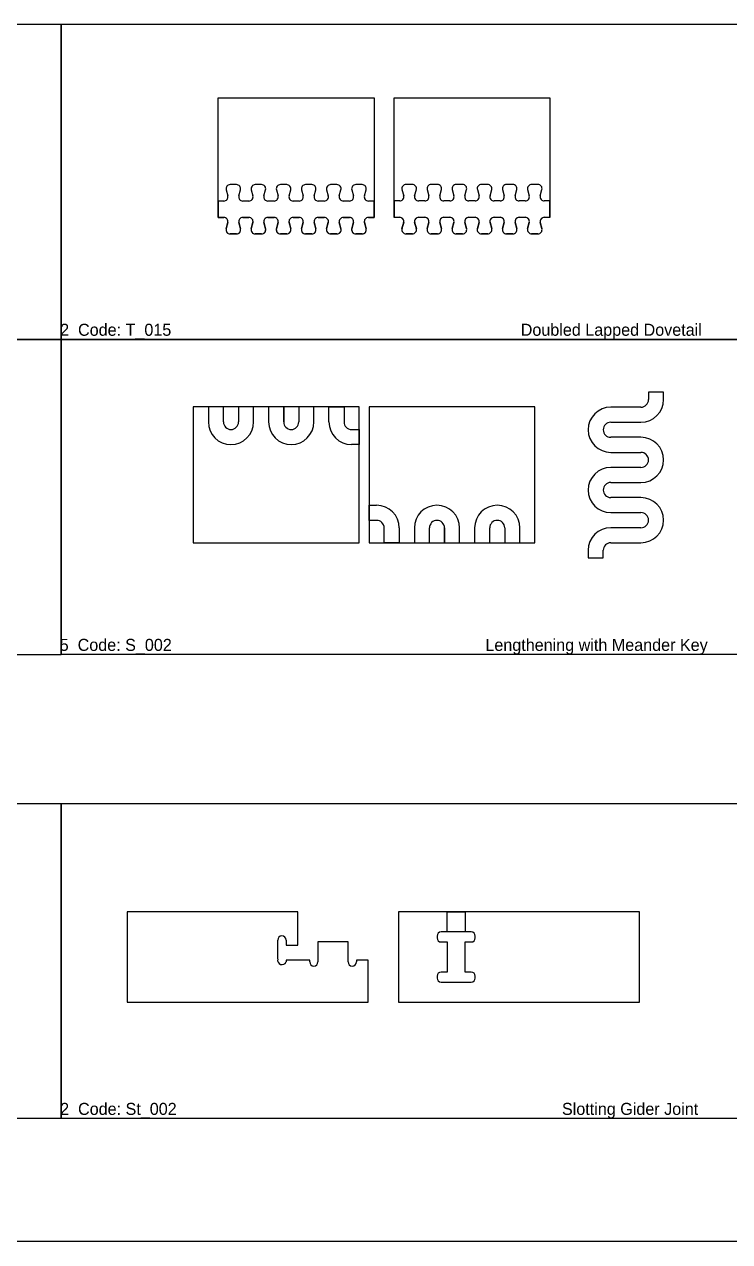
# Model space of a CAD drawing. Extents: x -5 to 6482, y 2 to 3133.
# Drawn here: x 2687 to 3389, y 2 to 1214 of the extents above; entities that cross this region are included whole.
import ezdxf

# ---------------------------------------------------------------- set-up
doc = ezdxf.new("R2010")
doc.units = 0
doc.layers.get('0').update_dxf_attribs({"linetype": 'CONTINUOUS'})
for name, color, linetype in [('3MM_ENGRAVE', 5, 'CONTINUOUS'), ('CUT_18_MM', 7, 'CONTINUOUS'), ('ENGRAVE_9MM', 3, 'CONTINUOUS'), ('JOINT_9_MM', 4, 'CONTINUOUS'), ('MODIFED_MODELS', 1, 'CONTINUOUS'), ('TEXT', 9, 'CONTINUOUS')]:
    doc.layers.add(name, color=color, linetype=linetype)

# ---------------------------------------------------------------- blocks, each defined once
blk = doc.blocks.new('_U54')
at = {"layer": 'TEXT', "linetype": 'CONTINUOUS'}
blk.add_text('2  Code: St_002                                                                                      Slotting Gider Joint', height=12, dxfattribs=at).set_placement((9317.3, 752.8))
blk = doc.blocks.new('_U50')
at = {"layer": 'TEXT', "linetype": 'CONTINUOUS'}
blk.add_text('5  Code: S_002                                                                      Lengthening with Meander Key', height=12, dxfattribs=at).set_placement((9316.9, 1214.9))
blk = doc.blocks.new('_U47')
at = {"layer": 'TEXT', "linetype": 'CONTINUOUS'}
blk.add_text('2  Code: T_015                                                                              Doubled Lapped Dovetail', height=12, dxfattribs=at).set_placement((9317.3, 1528.7))

msp = doc.modelspace()

# ---------------------------------------------------------------- linework, layer by layer
for p, q in [((2030.6, 1214.4), (2723.8, 1214.4)), ((2723.8, 1214.4), (3417, 1214.4)), ((2723.8, 900.4), (2723.8, 1214.4)), ((2723.8, 1214.4), (2723.8, 900.4)), ((2030.6, 900.4), (2723.8, 900.4)), ((2723.8, 900.4), (2030.6, 900.4)), ((2723.8, 900.6), (3417, 900.6)), ((2723.8, 586.7), (2723.8, 900.6)), ((2723.8, 900.4), (2723.8, 586.5)), ((3417, 900.4), (2723.8, 900.4)), ((2723.8, 586.5), (2030.6, 586.5)), ((3417, 586.7), (2723.8, 586.7)), ((2723.8, 438.5), (3417, 438.5)), ((2723.8, 124.6), (2723.8, 438.5)), ((3417, 124.6), (2723.8, 124.6)), ((6482.4, 2.1), (11.4, 2.1))]:
    msp.add_line(p, q)
at = {"layer": '3MM_ENGRAVE'}
for p, q in [((3107.8, 330.5), (3125.8, 330.5)), ((3107.8, 310.5), (3107.8, 330.5)), ((3125.8, 330.5), (3125.8, 310.5)), ((3125.8, 310.5), (3107.8, 310.5))]:
    msp.add_line(p, q, dxfattribs=at)
at = {"layer": 'CUT_18_MM', "color": 7, "linetype": 'CONTINUOUS'}
for p, q in [((2880.1, 1141.2), (3035.1, 1141.2)), ((2880.1, 1038.3), (2880.1, 1141.2)), ((3035.1, 1141.2), (3035.1, 1038.3)), ((3055.1, 1141.2), (3210.1, 1141.2)), ((3055.1, 1038.4), (3055.1, 1141.2)), ((3210.1, 1141.2), (3210.1, 1038.4)), ((2880.1, 1022), (2880.1, 1038.3)), ((3035.1, 1038.3), (3035.1, 1022)), ((3055.1, 1022.1), (3055.1, 1038.4)), ((3210.1, 1038.4), (3210.1, 1022.1)), ((2885.6, 1022), (2880.1, 1022)), ((2885.6, 1022), (2885.6, 1022)), ((2910.6, 1022), (2904.5, 1022)), ((2910.6, 1022), (2910.6, 1022)), ((2935.6, 1022), (2929.5, 1022)), ((2935.6, 1022), (2935.6, 1022)), ((2960.6, 1022), (2954.5, 1022)), ((2960.6, 1022), (2960.6, 1022)), ((2985.6, 1022), (2979.5, 1022)), ((2985.6, 1022), (2985.6, 1022)), ((3010.6, 1022), (3004.5, 1022)), ((3035.1, 1022), (3029.5, 1022)), ((3060.6, 1022.1), (3055.1, 1022.1)), ((3060.6, 1022.1), (3060.6, 1022.1)), ((3085.6, 1022.1), (3079.5, 1022.1)), ((3085.6, 1022.1), (3085.6, 1022.1)), ((3110.6, 1022.1), (3104.5, 1022.1)), ((3110.6, 1022.1), (3110.6, 1022.1)), ((3135.6, 1022.1), (3129.5, 1022.1)), ((3135.6, 1022.1), (3135.6, 1022.1)), ((3160.6, 1022.1), (3154.5, 1022.1)), ((3160.6, 1022.1), (3160.6, 1022.1)), ((3185.6, 1022.1), (3179.5, 1022.1)), ((3210.1, 1022.1), (3204.5, 1022.1)), ((2887.9, 1010.8), (2889.6, 1016.9)), ((2887.9, 1010.8), (2887.9, 1010.8)), ((2889.6, 1016.9), (2889.6, 1016.9)), ((2900.5, 1016.9), (2900.5, 1016.9)), ((2900.5, 1016.9), (2902.2, 1010.8)), ((2902.2, 1010.8), (2902.2, 1010.8)), ((2912.9, 1010.8), (2914.6, 1016.9)), ((2912.9, 1010.8), (2912.9, 1010.8)), ((2914.6, 1016.9), (2914.6, 1016.9)), ((2925.5, 1016.9), (2925.5, 1016.9)), ((2925.5, 1016.9), (2927.2, 1010.8)), ((2927.2, 1010.8), (2927.2, 1010.8)), ((2937.9, 1010.8), (2939.6, 1016.9)), ((2950.5, 1016.9), (2950.5, 1016.9)), ((2950.5, 1016.9), (2952.2, 1010.8)), ((2952.2, 1010.8), (2952.2, 1010.8)), ((2962.9, 1010.8), (2964.6, 1016.9)), ((2962.9, 1010.8), (2962.9, 1010.8)), ((2964.6, 1016.9), (2964.6, 1016.9)), ((2975.5, 1016.9), (2975.5, 1016.9)), ((2975.5, 1016.9), (2977.2, 1010.8)), ((2977.2, 1010.8), (2977.2, 1010.8)), ((2987.9, 1010.8), (2989.6, 1016.9)), ((2987.9, 1010.8), (2987.9, 1010.8)), ((2989.6, 1016.9), (2989.6, 1016.9)), ((3000.5, 1016.9), (3000.5, 1016.9)), ((3000.5, 1016.9), (3002.2, 1010.8)), ((3002.2, 1010.8), (3002.2, 1010.8)), ((3012.9, 1010.8), (3014.6, 1016.9)), ((3025.5, 1016.9), (3025.5, 1016.9)), ((3025.5, 1016.9), (3027.2, 1010.8)), ((3027.2, 1010.8), (3027.2, 1010.8)), ((3062.9, 1010.9), (3064.6, 1017)), ((3062.9, 1010.9), (3062.9, 1010.9)), ((3064.6, 1017), (3064.6, 1017)), ((3075.5, 1017), (3075.5, 1017)), ((3075.5, 1017), (3077.2, 1010.9)), ((3077.2, 1010.9), (3077.2, 1010.9)), ((3087.9, 1010.9), (3089.6, 1017)), ((3087.9, 1010.9), (3087.9, 1010.9)), ((3089.6, 1017), (3089.6, 1017)), ((3100.5, 1017), (3100.5, 1017)), ((3100.5, 1017), (3102.2, 1010.9)), ((3102.2, 1010.9), (3102.2, 1010.9)), ((3112.9, 1010.9), (3114.6, 1017)), ((3125.5, 1017), (3125.5, 1017)), ((3125.5, 1017), (3127.2, 1010.9)), ((3127.2, 1010.9), (3127.2, 1010.9)), ((3137.9, 1010.9), (3139.6, 1017)), ((3137.9, 1010.9), (3137.9, 1010.9)), ((3139.6, 1017), (3139.6, 1017)), ((3150.5, 1017), (3150.5, 1017)), ((3150.5, 1017), (3152.2, 1010.9)), ((3152.2, 1010.9), (3152.2, 1010.9)), ((3162.9, 1010.9), (3164.6, 1017)), ((3162.9, 1010.9), (3162.9, 1010.9)), ((3164.6, 1017), (3164.6, 1017)), ((3175.5, 1017), (3175.5, 1017)), ((3175.5, 1017), (3177.2, 1010.9)), ((3177.2, 1010.9), (3177.2, 1010.9)), ((3187.9, 1010.9), (3189.6, 1017)), ((3200.5, 1017), (3200.5, 1017)), ((3200.5, 1017), (3202.2, 1010.9)), ((3202.2, 1010.9), (3202.2, 1010.9)), ((2898.2, 1005.6), (2891.9, 1005.6)), ((2891.9, 1005.6), (2891.9, 1005.6)), ((2898.2, 1005.6), (2898.2, 1005.6)), ((2923.2, 1005.6), (2916.9, 1005.6)), ((2916.9, 1005.6), (2916.9, 1005.6)), ((2923.2, 1005.6), (2923.2, 1005.6)), ((2948.2, 1005.6), (2941.9, 1005.6)), ((2941.9, 1005.6), (2941.9, 1005.6)), ((2973.2, 1005.6), (2966.9, 1005.6)), ((2966.9, 1005.6), (2966.9, 1005.6)), ((2973.2, 1005.6), (2973.2, 1005.6)), ((2998.2, 1005.6), (2991.9, 1005.6)), ((2991.9, 1005.6), (2991.9, 1005.6)), ((3023.2, 1005.6), (3016.9, 1005.6)), ((3016.9, 1005.6), (3016.9, 1005.6)), ((3073.2, 1005.7), (3066.9, 1005.7)), ((3066.9, 1005.7), (3066.9, 1005.7)), ((3073.2, 1005.7), (3073.2, 1005.7)), ((3098.2, 1005.7), (3091.9, 1005.7)), ((3091.9, 1005.7), (3091.9, 1005.7)), ((3098.2, 1005.7), (3098.2, 1005.7)), ((3123.2, 1005.7), (3116.9, 1005.7)), ((3116.9, 1005.7), (3116.9, 1005.7)), ((3148.2, 1005.7), (3141.9, 1005.7)), ((3141.9, 1005.7), (3141.9, 1005.7)), ((3148.2, 1005.7), (3148.2, 1005.7)), ((3173.2, 1005.7), (3166.9, 1005.7)), ((3166.9, 1005.7), (3166.9, 1005.7)), ((3198.2, 1005.7), (3191.9, 1005.7)), ((3191.9, 1005.7), (3191.9, 1005.7)), ((2855.2, 833.4), (2855.2, 697.9)), ((3020.2, 833.4), (2855.2, 833.4)), ((3020.2, 697.9), (3020.2, 833.4)), ((3195.2, 833.4), (3030.2, 833.4)), ((3030.2, 833.4), (3030.2, 697.9)), ((3195.2, 697.9), (3195.2, 833.4)), ((2855.2, 697.9), (3020.2, 697.9)), ((3030.2, 697.9), (3195.2, 697.9)), ((2959.3, 330.5), (2789.3, 330.5)), ((2789.3, 330.5), (2789.3, 240.5)), ((2959.3, 297.5), (2959.3, 330.5)), ((3107.8, 330.5), (3059.3, 330.5)), ((3059.3, 330.5), (3059.3, 240.5)), ((3299.3, 330.5), (3107.8, 330.5)), ((3299.3, 240.5), (3299.3, 330.5)), ((3097.8, 306.4), (3097.8, 304.6)), ((3107.8, 310.5), (3101.9, 310.5)), ((3124.3, 310.5), (3107.8, 310.5)), ((3131.7, 310.5), (3124.3, 310.5)), ((3135.8, 304.6), (3135.8, 306.4)), ((2939.3, 283.6), (2939.3, 302.4)), ((2947.5, 302.4), (2947.5, 297.5)), ((2947.5, 297.5), (2959.3, 297.5)), ((3009.3, 300.5), (2979.3, 300.5)), ((2979.3, 300.5), (2979.3, 280.6)), ((3009.3, 280.6), (3009.3, 300.5)), ((3101.9, 300.5), (3107.8, 300.5)), ((3107.8, 300.5), (3107.8, 270.5)), ((3125.8, 270.5), (3125.8, 300.5)), ((3125.8, 300.5), (3131.7, 300.5)), ((2971.1, 282.5), (2947.5, 282.5)), ((2947.5, 282.5), (2947.5, 280.6)), ((2971.1, 280.6), (2971.1, 282.5)), ((3017.5, 282.5), (3017.5, 280.6)), ((3029.3, 282.5), (3017.5, 282.5)), ((3029.3, 240.5), (3029.3, 282.5)), ((3107.8, 270.5), (3101.9, 270.5)), ((3131.7, 270.5), (3125.8, 270.5)), ((3097.8, 266.4), (3097.8, 264.6)), ((3101.9, 260.5), (3131.7, 260.5)), ((3135.8, 264.6), (3135.8, 266.4)), ((2789.3, 240.5), (3029.3, 240.5)), ((3059.3, 240.5), (3299.3, 240.5))]:
    msp.add_line(p, q, dxfattribs=at)
for centre, radius, start, end in [((2885.6, 1017.9), 4.1, 345, 90.0001), ((2904.5, 1017.9), 4.1, 90, 195), ((2910.6, 1017.9), 4.1, 345, 90.0001), ((2929.5, 1017.9), 4.1, 90, 195), ((2935.6, 1017.9), 4.1, 345, 90.0001), ((2954.5, 1017.9), 4.1, 90, 195), ((2960.6, 1017.9), 4.1, 345, 90.0001), ((2979.5, 1017.9), 4.1, 90, 195), ((2985.6, 1017.9), 4.1, 345, 90.0001), ((3004.5, 1017.9), 4.1, 90, 195), ((3010.6, 1017.9), 4.1, 345, 90.0001), ((3029.5, 1017.9), 4.1, 90, 195), ((3060.6, 1018), 4.1, 345, 90.0001), ((3079.5, 1018), 4.1, 90, 195), ((3085.6, 1018), 4.1, 345, 90.0001), ((3104.5, 1018), 4.1, 90, 195), ((3110.6, 1018), 4.1, 345, 90.0001), ((3129.5, 1018), 4.1, 90, 195), ((3135.6, 1018), 4.1, 345, 90.0001), ((3154.5, 1018), 4.1, 90, 195), ((3160.6, 1018), 4.1, 345, 90.0001), ((3179.5, 1018), 4.1, 90, 195), ((3185.6, 1018), 4.1, 345, 90.0001), ((3204.5, 1018), 4.1, 90, 195), ((2891.9, 1009.7), 4.1, 165, 270.0001), ((2898.2, 1009.7), 4.1, 270, 15), ((2916.9, 1009.7), 4.1, 165, 270.0001), ((2923.2, 1009.7), 4.1, 270, 15), ((2941.9, 1009.7), 4.1, 165, 270.0001), ((2948.2, 1009.7), 4.1, 270, 15), ((2966.9, 1009.7), 4.1, 165, 270.0001), ((2973.2, 1009.7), 4.1, 270, 15), ((2991.9, 1009.7), 4.1, 165, 270.0001), ((2998.2, 1009.7), 4.1, 270.0001, 15), ((3016.9, 1009.7), 4.1, 165, 270.0001), ((3023.2, 1009.7), 4.1, 270, 15), ((3066.9, 1009.8), 4.1, 165, 270.0001), ((3073.2, 1009.8), 4.1, 270, 15), ((3091.9, 1009.8), 4.1, 165, 270.0001), ((3098.2, 1009.8), 4.1, 270, 15), ((3116.9, 1009.8), 4.1, 165, 270.0001), ((3123.2, 1009.8), 4.1, 270, 15), ((3141.9, 1009.8), 4.1, 165, 270.0001), ((3148.2, 1009.8), 4.1, 270, 15), ((3166.9, 1009.8), 4.1, 165, 270.0001), ((3173.2, 1009.8), 4.1, 270.0001, 15), ((3191.9, 1009.8), 4.1, 165, 270.0001), ((3198.2, 1009.8), 4.1, 270, 15), ((2943.4, 302.4), 4.1, 0, 180), ((3101.9, 306.4), 4.1, 90, 180), ((3101.9, 304.6), 4.1, 180, 270), ((3131.7, 306.4), 4.1, 360, 90), ((3131.7, 304.6), 4.1, 270, 0), ((2943.5, 282.3), 4.37, 163.5011, 336.3084), ((2975.2, 280.6), 4.1, 180, 0), ((3013.4, 280.6), 4.1, 180, 0), ((3101.9, 266.4), 4.1, 90, 180), ((3131.7, 266.4), 4.1, 360, 90), ((3101.9, 264.6), 4.1, 180, 270), ((3131.7, 264.6), 4.1, 270, 0)]:
    msp.add_arc(centre, radius, start, end, dxfattribs=at)
at = {"layer": 'ENGRAVE_9MM', "linetype": 'CONTINUOUS'}
for p, q in [((2898.2, 1054.8), (2891.9, 1054.8)), ((2891.9, 1054.8), (2891.9, 1054.8)), ((2898.2, 1054.8), (2898.2, 1054.8)), ((2923.2, 1054.8), (2916.9, 1054.8)), ((2916.9, 1054.8), (2916.9, 1054.8)), ((2923.2, 1054.8), (2923.2, 1054.8)), ((2948.2, 1054.8), (2941.9, 1054.8)), ((2941.9, 1054.8), (2941.9, 1054.8)), ((2973.2, 1054.8), (2966.9, 1054.8)), ((2966.9, 1054.8), (2966.9, 1054.8)), ((2973.2, 1054.8), (2973.2, 1054.8)), ((2998.2, 1054.8), (2991.9, 1054.8)), ((2991.9, 1054.8), (2991.9, 1054.8)), ((3023.2, 1054.8), (3016.9, 1054.8)), ((3016.9, 1054.8), (3016.9, 1054.8)), ((3073.2, 1054.9), (3066.9, 1054.9)), ((3066.9, 1054.9), (3066.9, 1054.9)), ((3073.2, 1054.9), (3073.2, 1054.9)), ((3098.2, 1054.9), (3091.9, 1054.9)), ((3091.9, 1054.9), (3091.9, 1054.9)), ((3098.2, 1054.9), (3098.2, 1054.9)), ((3123.2, 1054.9), (3116.9, 1054.9)), ((3116.9, 1054.9), (3116.9, 1054.9)), ((3148.2, 1054.9), (3141.9, 1054.9)), ((3141.9, 1054.9), (3141.9, 1054.9)), ((3148.2, 1054.9), (3148.2, 1054.9)), ((3173.2, 1054.9), (3166.9, 1054.9)), ((3166.9, 1054.9), (3166.9, 1054.9)), ((3198.2, 1054.9), (3191.9, 1054.9)), ((3191.9, 1054.9), (3191.9, 1054.9)), ((2887.9, 1049.7), (2887.9, 1049.7)), ((2887.9, 1049.7), (2889.6, 1043.6)), ((2889.6, 1043.6), (2889.6, 1043.6)), ((2900.5, 1043.6), (2902.2, 1049.7)), ((2900.5, 1043.6), (2900.5, 1043.6)), ((2902.2, 1049.7), (2902.2, 1049.7)), ((2912.9, 1049.7), (2912.9, 1049.7)), ((2912.9, 1049.7), (2914.6, 1043.6)), ((2914.6, 1043.6), (2914.6, 1043.6)), ((2925.5, 1043.6), (2927.2, 1049.7)), ((2925.5, 1043.6), (2925.5, 1043.6)), ((2927.2, 1049.7), (2927.2, 1049.7)), ((2937.9, 1049.7), (2939.6, 1043.6)), ((2950.5, 1043.6), (2952.2, 1049.7)), ((2950.5, 1043.6), (2950.5, 1043.6)), ((2952.2, 1049.7), (2952.2, 1049.7)), ((2962.9, 1049.7), (2962.9, 1049.7)), ((2962.9, 1049.7), (2964.6, 1043.6)), ((2964.6, 1043.6), (2964.6, 1043.6)), ((2975.5, 1043.6), (2977.2, 1049.7)), ((2975.5, 1043.6), (2975.5, 1043.6)), ((2977.2, 1049.7), (2977.2, 1049.7)), ((2987.9, 1049.7), (2987.9, 1049.7)), ((2987.9, 1049.7), (2989.6, 1043.6)), ((2989.6, 1043.6), (2989.6, 1043.6)), ((3000.5, 1043.6), (3002.2, 1049.7)), ((3000.5, 1043.6), (3000.5, 1043.6)), ((3002.2, 1049.7), (3002.2, 1049.7)), ((3012.9, 1049.7), (3014.6, 1043.6)), ((3025.5, 1043.6), (3027.2, 1049.7)), ((3025.5, 1043.6), (3025.5, 1043.6)), ((3027.2, 1049.7), (3027.2, 1049.7)), ((3062.9, 1049.8), (3062.9, 1049.8)), ((3062.9, 1049.8), (3064.6, 1043.7)), ((3064.6, 1043.7), (3064.6, 1043.7)), ((3075.5, 1043.7), (3077.2, 1049.8)), ((3075.5, 1043.7), (3075.5, 1043.7)), ((3077.2, 1049.8), (3077.2, 1049.8)), ((3087.9, 1049.8), (3087.9, 1049.8)), ((3087.9, 1049.8), (3089.6, 1043.7)), ((3089.6, 1043.7), (3089.6, 1043.7)), ((3100.5, 1043.7), (3102.2, 1049.8)), ((3100.5, 1043.7), (3100.5, 1043.7)), ((3102.2, 1049.8), (3102.2, 1049.8)), ((3112.9, 1049.8), (3114.6, 1043.7)), ((3125.5, 1043.7), (3127.2, 1049.8)), ((3125.5, 1043.7), (3125.5, 1043.7)), ((3127.2, 1049.8), (3127.2, 1049.8)), ((3137.9, 1049.8), (3137.9, 1049.8)), ((3137.9, 1049.8), (3139.6, 1043.7)), ((3139.6, 1043.7), (3139.6, 1043.7)), ((3150.5, 1043.7), (3152.2, 1049.8)), ((3150.5, 1043.7), (3150.5, 1043.7)), ((3152.2, 1049.8), (3152.2, 1049.8)), ((3162.9, 1049.8), (3162.9, 1049.8)), ((3162.9, 1049.8), (3164.6, 1043.7)), ((3164.6, 1043.7), (3164.6, 1043.7)), ((3175.5, 1043.7), (3177.2, 1049.8)), ((3175.5, 1043.7), (3175.5, 1043.7)), ((3177.2, 1049.8), (3177.2, 1049.8)), ((3187.9, 1049.8), (3189.6, 1043.7)), ((3200.5, 1043.7), (3202.2, 1049.8)), ((3200.5, 1043.7), (3200.5, 1043.7)), ((3202.2, 1049.8), (3202.2, 1049.8)), ((2885.6, 1038.4), (2880.1, 1038.4)), ((2880.1, 1038.4), (2880.1, 1022.1)), ((2885.6, 1038.4), (2885.6, 1038.4)), ((2910.6, 1038.4), (2904.5, 1038.4)), ((2910.6, 1038.4), (2910.6, 1038.4)), ((2935.6, 1038.4), (2929.5, 1038.4)), ((2935.6, 1038.4), (2935.6, 1038.4)), ((2960.6, 1038.4), (2954.5, 1038.4)), ((2960.6, 1038.4), (2960.6, 1038.4)), ((2985.6, 1038.4), (2979.5, 1038.4)), ((2985.6, 1038.4), (2985.6, 1038.4)), ((3010.6, 1038.4), (3004.5, 1038.4)), ((3035.1, 1038.4), (3029.5, 1038.4)), ((3035.1, 1022.1), (3035.1, 1038.4)), ((3060.6, 1038.5), (3055.1, 1038.5)), ((3055.1, 1038.5), (3055.1, 1022.2)), ((3060.6, 1038.5), (3060.6, 1038.5)), ((3085.6, 1038.5), (3079.5, 1038.5)), ((3085.6, 1038.5), (3085.6, 1038.5)), ((3110.6, 1038.5), (3104.5, 1038.5)), ((3110.6, 1038.5), (3110.6, 1038.5)), ((3135.6, 1038.5), (3129.5, 1038.5)), ((3135.6, 1038.5), (3135.6, 1038.5)), ((3160.6, 1038.5), (3154.5, 1038.5)), ((3160.6, 1038.5), (3160.6, 1038.5)), ((3185.6, 1038.5), (3179.5, 1038.5)), ((3210.1, 1038.5), (3204.5, 1038.5)), ((3210.1, 1022.2), (3210.1, 1038.5)), ((2880.1, 1022.1), (2885.6, 1022.1)), ((2885.6, 1022.1), (2885.6, 1022.1)), ((2904.5, 1022.1), (2910.6, 1022.1)), ((2910.6, 1022.1), (2910.6, 1022.1)), ((2929.5, 1022.1), (2935.6, 1022.1)), ((2935.6, 1022.1), (2935.6, 1022.1)), ((2954.5, 1022.1), (2960.6, 1022.1)), ((2960.6, 1022.1), (2960.6, 1022.1)), ((2979.5, 1022.1), (2985.6, 1022.1)), ((2985.6, 1022.1), (2985.6, 1022.1)), ((3004.5, 1022.1), (3010.6, 1022.1)), ((3029.5, 1022.1), (3035.1, 1022.1)), ((3055.1, 1022.2), (3060.6, 1022.2)), ((3060.6, 1022.2), (3060.6, 1022.2)), ((3079.5, 1022.2), (3085.6, 1022.2)), ((3085.6, 1022.2), (3085.6, 1022.2)), ((3104.5, 1022.2), (3110.6, 1022.2)), ((3110.6, 1022.2), (3110.6, 1022.2)), ((3129.5, 1022.2), (3135.6, 1022.2)), ((3135.6, 1022.2), (3135.6, 1022.2)), ((3154.5, 1022.2), (3160.6, 1022.2)), ((3160.6, 1022.2), (3160.6, 1022.2)), ((3179.5, 1022.2), (3185.6, 1022.2)), ((3204.5, 1022.2), (3210.1, 1022.2)), ((2889.6, 1017), (2887.9, 1010.9)), ((2887.9, 1010.9), (2887.9, 1010.9)), ((2889.6, 1017), (2889.6, 1017)), ((2902.2, 1010.9), (2900.5, 1017)), ((2900.5, 1017), (2900.5, 1017)), ((2902.2, 1010.9), (2902.2, 1010.9)), ((2914.6, 1017), (2912.9, 1010.9)), ((2912.9, 1010.9), (2912.9, 1010.9)), ((2914.6, 1017), (2914.6, 1017)), ((2927.2, 1010.9), (2925.5, 1017)), ((2925.5, 1017), (2925.5, 1017)), ((2927.2, 1010.9), (2927.2, 1010.9)), ((2939.6, 1017), (2937.9, 1010.9)), ((2952.2, 1010.9), (2950.5, 1017)), ((2950.5, 1017), (2950.5, 1017)), ((2952.2, 1010.9), (2952.2, 1010.9)), ((2964.6, 1017), (2962.9, 1010.9)), ((2962.9, 1010.9), (2962.9, 1010.9)), ((2964.6, 1017), (2964.6, 1017)), ((2977.2, 1010.9), (2975.5, 1017)), ((2975.5, 1017), (2975.5, 1017)), ((2977.2, 1010.9), (2977.2, 1010.9)), ((2989.6, 1017), (2987.9, 1010.9)), ((2987.9, 1010.9), (2987.9, 1010.9)), ((2989.6, 1017), (2989.6, 1017)), ((3002.2, 1010.9), (3000.5, 1017)), ((3000.5, 1017), (3000.5, 1017)), ((3002.2, 1010.9), (3002.2, 1010.9)), ((3014.6, 1017), (3012.9, 1010.9)), ((3027.2, 1010.9), (3025.5, 1017)), ((3025.5, 1017), (3025.5, 1017)), ((3027.2, 1010.9), (3027.2, 1010.9)), ((3064.6, 1017.1), (3062.9, 1011)), ((3062.9, 1011), (3062.9, 1011)), ((3064.6, 1017.1), (3064.6, 1017.1)), ((3077.2, 1011), (3075.5, 1017.1)), ((3075.5, 1017.1), (3075.5, 1017.1)), ((3077.2, 1011), (3077.2, 1011)), ((3089.6, 1017.1), (3087.9, 1011)), ((3087.9, 1011), (3087.9, 1011)), ((3089.6, 1017.1), (3089.6, 1017.1)), ((3102.2, 1011), (3100.5, 1017.1)), ((3100.5, 1017.1), (3100.5, 1017.1)), ((3102.2, 1011), (3102.2, 1011)), ((3114.6, 1017.1), (3112.9, 1011)), ((3127.2, 1011), (3125.5, 1017.1)), ((3125.5, 1017.1), (3125.5, 1017.1)), ((3127.2, 1011), (3127.2, 1011)), ((3139.6, 1017.1), (3137.9, 1011)), ((3137.9, 1011), (3137.9, 1011)), ((3139.6, 1017.1), (3139.6, 1017.1)), ((3152.2, 1011), (3150.5, 1017.1)), ((3150.5, 1017.1), (3150.5, 1017.1)), ((3152.2, 1011), (3152.2, 1011)), ((3164.6, 1017.1), (3162.9, 1011)), ((3162.9, 1011), (3162.9, 1011)), ((3164.6, 1017.1), (3164.6, 1017.1)), ((3177.2, 1011), (3175.5, 1017.1)), ((3175.5, 1017.1), (3175.5, 1017.1)), ((3177.2, 1011), (3177.2, 1011)), ((3189.6, 1017.1), (3187.9, 1011)), ((3202.2, 1011), (3200.5, 1017.1)), ((3200.5, 1017.1), (3200.5, 1017.1)), ((3202.2, 1011), (3202.2, 1011)), ((2891.9, 1005.7), (2891.9, 1005.7)), ((2891.9, 1005.7), (2898.2, 1005.7)), ((2898.2, 1005.7), (2898.2, 1005.7)), ((2916.9, 1005.7), (2916.9, 1005.7)), ((2916.9, 1005.7), (2923.2, 1005.7)), ((2923.2, 1005.7), (2923.2, 1005.7)), ((2941.9, 1005.7), (2941.9, 1005.7)), ((2941.9, 1005.7), (2948.2, 1005.7)), ((2966.9, 1005.7), (2966.9, 1005.7)), ((2966.9, 1005.7), (2973.2, 1005.7)), ((2973.2, 1005.7), (2973.2, 1005.7)), ((2991.9, 1005.7), (2991.9, 1005.7)), ((2991.9, 1005.7), (2998.2, 1005.7)), ((3016.9, 1005.7), (3016.9, 1005.7)), ((3016.9, 1005.7), (3023.2, 1005.7)), ((3066.9, 1005.8), (3066.9, 1005.8)), ((3066.9, 1005.8), (3073.2, 1005.8)), ((3073.2, 1005.8), (3073.2, 1005.8)), ((3091.9, 1005.8), (3091.9, 1005.8)), ((3091.9, 1005.8), (3098.2, 1005.8)), ((3098.2, 1005.8), (3098.2, 1005.8)), ((3116.9, 1005.8), (3116.9, 1005.8)), ((3116.9, 1005.8), (3123.2, 1005.8)), ((3141.9, 1005.8), (3141.9, 1005.8)), ((3141.9, 1005.8), (3148.2, 1005.8)), ((3148.2, 1005.8), (3148.2, 1005.8)), ((3166.9, 1005.8), (3166.9, 1005.8)), ((3166.9, 1005.8), (3173.2, 1005.8)), ((3191.9, 1005.8), (3191.9, 1005.8)), ((3191.9, 1005.8), (3198.2, 1005.8)), ((2885.2, 833.4), (2870.2, 833.4)), ((2870.2, 833.4), (2870.2, 818.4)), ((2885.2, 818.4), (2885.2, 833.4)), ((2900.2, 833.4), (2900.2, 818.4)), ((2915.2, 833.4), (2900.2, 833.4)), ((2915.2, 818.4), (2915.2, 833.4)), ((2945.2, 833.4), (2930.2, 833.4)), ((2930.2, 833.4), (2930.2, 818.4)), ((2945.2, 818.4), (2945.2, 833.4)), ((2945.2, 833.4), (2945.2, 818.4)), ((2975.2, 833.4), (2960.2, 833.4)), ((2960.2, 833.4), (2960.2, 818.4)), ((2975.2, 818.4), (2975.2, 833.4)), ((2990.2, 818.4), (2990.2, 833.4)), ((2990.2, 833.4), (3005.2, 833.4)), ((3005.2, 833.4), (3005.2, 818.4)), ((3012.7, 810.9), (3020.2, 810.9)), ((3020.2, 810.9), (3020.2, 795.9)), ((3020.2, 795.9), (3012.7, 795.9)), ((3030.2, 735.4), (3037.7, 735.4)), ((3030.2, 720.4), (3030.2, 735.4)), ((3037.7, 720.4), (3030.2, 720.4)), ((3045.2, 697.9), (3045.2, 712.9)), ((3060.2, 712.9), (3060.2, 697.9)), ((3075.2, 712.9), (3075.2, 697.9)), ((3090.2, 697.9), (3090.2, 712.9)), ((3105.2, 712.9), (3105.2, 697.9)), ((3105.2, 697.9), (3105.2, 712.9)), ((3120.2, 697.9), (3120.2, 712.9)), ((3135.2, 712.9), (3135.2, 697.9)), ((3150.2, 697.9), (3150.2, 712.9)), ((3165.2, 712.9), (3165.2, 697.9)), ((3180.2, 697.9), (3180.2, 712.9)), ((3060.2, 697.9), (3045.2, 697.9)), ((3075.2, 697.9), (3090.2, 697.9)), ((3105.2, 697.9), (3120.2, 697.9)), ((3135.2, 697.9), (3150.2, 697.9)), ((3165.2, 697.9), (3180.2, 697.9))]:
    msp.add_line(p, q, dxfattribs=at)
for centre, radius, start, end in [((2891.9, 1050.7), 4.1, 89.9999, 195), ((2898.2, 1050.7), 4.1, 345, 90), ((2916.9, 1050.7), 4.1, 89.9999, 195), ((2923.2, 1050.7), 4.1, 345, 90), ((2941.9, 1050.7), 4.1, 89.9999, 195), ((2948.2, 1050.7), 4.1, 345, 90), ((2966.9, 1050.7), 4.1, 89.9999, 195), ((2973.2, 1050.7), 4.1, 345, 90), ((2991.9, 1050.7), 4.1, 89.9999, 195), ((2998.2, 1050.7), 4.1, 345, 89.9999), ((3016.9, 1050.7), 4.1, 89.9999, 195), ((3023.2, 1050.7), 4.1, 345, 90), ((3066.9, 1050.8), 4.1, 89.9999, 195), ((3073.2, 1050.8), 4.1, 345, 90), ((3091.9, 1050.8), 4.1, 89.9999, 195), ((3098.2, 1050.8), 4.1, 345, 90), ((3116.9, 1050.8), 4.1, 89.9999, 195), ((3123.2, 1050.8), 4.1, 345, 90), ((3141.9, 1050.8), 4.1, 89.9999, 195), ((3148.2, 1050.8), 4.1, 345, 90), ((3166.9, 1050.8), 4.1, 89.9999, 195), ((3173.2, 1050.8), 4.1, 345, 89.9999), ((3191.9, 1050.8), 4.1, 89.9999, 195), ((3198.2, 1050.8), 4.1, 345, 90), ((2885.6, 1042.5), 4.1, 269.9999, 15), ((2904.5, 1042.5), 4.1, 165, 270), ((2910.6, 1042.5), 4.1, 269.9999, 15), ((2929.5, 1042.5), 4.1, 165, 270), ((2935.6, 1042.5), 4.1, 269.9999, 15), ((2954.5, 1042.5), 4.1, 165, 270), ((2960.6, 1042.5), 4.1, 269.9999, 15), ((2979.5, 1042.5), 4.1, 165, 270), ((2985.6, 1042.5), 4.1, 269.9999, 15), ((3004.5, 1042.5), 4.1, 165, 270), ((3010.6, 1042.5), 4.1, 269.9999, 15), ((3029.5, 1042.5), 4.1, 165, 270), ((3060.6, 1042.6), 4.1, 269.9999, 15), ((3079.5, 1042.6), 4.1, 165, 270), ((3085.6, 1042.6), 4.1, 269.9999, 15), ((3104.5, 1042.6), 4.1, 165, 270), ((3110.6, 1042.6), 4.1, 269.9999, 15), ((3129.5, 1042.6), 4.1, 165, 270), ((3135.6, 1042.6), 4.1, 269.9999, 15), ((3154.5, 1042.6), 4.1, 165, 270), ((3160.6, 1042.6), 4.1, 269.9999, 15), ((3179.5, 1042.6), 4.1, 165, 270), ((3185.6, 1042.6), 4.1, 269.9999, 15), ((3204.5, 1042.6), 4.1, 165, 270), ((2885.6, 1018), 4.1, 345, 90.0001), ((2904.5, 1018), 4.1, 90, 195), ((2910.6, 1018), 4.1, 345, 90.0001), ((2929.5, 1018), 4.1, 90, 195), ((2935.6, 1018), 4.1, 345, 90.0001), ((2954.5, 1018), 4.1, 90, 195), ((2960.6, 1018), 4.1, 345, 90.0001), ((2979.5, 1018), 4.1, 90, 195), ((2985.6, 1018), 4.1, 345, 90.0001), ((3004.5, 1018), 4.1, 90, 195), ((3010.6, 1018), 4.1, 345, 90.0001), ((3029.5, 1018), 4.1, 90, 195), ((3060.6, 1018.1), 4.1, 345, 90.0001), ((3079.5, 1018.1), 4.1, 90, 195), ((3085.6, 1018.1), 4.1, 345, 90.0001), ((3104.5, 1018.1), 4.1, 90, 195), ((3110.6, 1018.1), 4.1, 345, 90.0001), ((3129.5, 1018.1), 4.1, 90, 195), ((3135.6, 1018.1), 4.1, 345, 90.0001), ((3154.5, 1018.1), 4.1, 90, 195), ((3160.6, 1018.1), 4.1, 345, 90.0001), ((3179.5, 1018.1), 4.1, 90, 195), ((3185.6, 1018.1), 4.1, 345, 90.0001), ((3204.5, 1018.1), 4.1, 90, 195), ((2891.9, 1009.8), 4.1, 165, 270.0001), ((2898.2, 1009.8), 4.1, 270, 15), ((2916.9, 1009.8), 4.1, 165, 270.0001), ((2923.2, 1009.8), 4.1, 270, 15), ((2941.9, 1009.8), 4.1, 165, 270.0001), ((2948.2, 1009.8), 4.1, 270, 15), ((2966.9, 1009.8), 4.1, 165, 270.0001), ((2973.2, 1009.8), 4.1, 270, 15), ((2991.9, 1009.8), 4.1, 165, 270.0001), ((2998.2, 1009.8), 4.1, 270.0001, 15), ((3016.9, 1009.8), 4.1, 165, 270.0001), ((3023.2, 1009.8), 4.1, 270, 15), ((3066.9, 1009.9), 4.1, 165, 270.0001), ((3073.2, 1009.9), 4.1, 270, 15), ((3091.9, 1009.9), 4.1, 165, 270.0001), ((3098.2, 1009.9), 4.1, 270, 15), ((3116.9, 1009.9), 4.1, 165, 270.0001), ((3123.2, 1009.9), 4.1, 270, 15), ((3141.9, 1009.9), 4.1, 165, 270.0001), ((3148.2, 1009.9), 4.1, 270, 15), ((3166.9, 1009.9), 4.1, 165, 270.0001), ((3173.2, 1009.9), 4.1, 270.0001, 15), ((3191.9, 1009.9), 4.1, 165, 270.0001), ((3198.2, 1009.9), 4.1, 270, 15), ((2892.7, 818.4), 22.5, 180, 0), ((2892.7, 818.4), 7.5, 180, 0), ((2952.7, 818.4), 22.5, 180, 0), ((2952.7, 818.4), 7.5, 180, 0), ((2952.7, 818.4), 7.5, 180, 0), ((3012.7, 818.4), 22.5, 180, 270), ((3012.7, 818.4), 7.5, 180, 270), ((3037.7, 712.9), 22.5, 0, 90), ((3097.7, 712.9), 22.5, 0, 180), ((3157.7, 712.9), 22.5, 0, 180), ((3037.7, 712.9), 7.5, 0, 90), ((3097.7, 712.9), 7.5, 0, 180), ((3097.7, 712.9), 7.5, 0, 180), ((3157.7, 712.9), 7.5, 0, 180)]:
    msp.add_arc(centre, radius, start, end, dxfattribs=at)
at = {"layer": 'JOINT_9_MM', "linetype": 'CONTINUOUS'}
for p, q in [((3323.2, 848.1), (3308.2, 848.1)), ((3308.2, 848.1), (3308.2, 840.6)), ((3323.2, 840.6), (3323.2, 848.1)), ((3300.7, 833.1), (3270.7, 833.1)), ((3270.7, 818.1), (3300.7, 818.1)), ((3300.7, 803.1), (3270.7, 803.1)), ((3270.7, 788.1), (3300.7, 788.1)), ((3300.7, 773.1), (3270.7, 773.1)), ((3270.7, 758.1), (3300.7, 758.1)), ((3300.7, 743.1), (3270.7, 743.1)), ((3270.7, 728.1), (3300.7, 728.1)), ((3300.7, 713.1), (3270.7, 713.1)), ((3270.7, 698.1), (3300.7, 698.1)), ((3248.2, 690.6), (3248.2, 683.1)), ((3248.2, 683.1), (3263.2, 683.1)), ((3263.2, 683.1), (3263.2, 690.6))]:
    msp.add_line(p, q, dxfattribs=at)
for centre, radius, start, end in [((3300.7, 840.6), 7.5, 270, 360), ((3300.7, 840.6), 22.5, 270, 360), ((3270.7, 810.6), 22.5, 90, 270), ((3270.7, 810.6), 7.5, 90, 270), ((3300.7, 780.6), 22.5, 270, 90), ((3300.7, 780.6), 7.5, 270, 90), ((3270.7, 750.6), 22.5, 90, 270), ((3270.7, 750.6), 7.5, 90, 270), ((3300.7, 720.6), 22.5, 270, 90), ((3300.7, 720.6), 7.5, 270, 90), ((3270.7, 690.6), 22.5, 90, 180), ((3270.7, 690.6), 7.5, 90, 180)]:
    msp.add_arc(centre, radius, start, end, dxfattribs=at)
at = {"layer": 'MODIFED_MODELS'}
for p, q in [((2030.6, 438.5), (2723.8, 438.5)), ((2723.8, 438.5), (2723.8, 124.6)), ((2723.8, 124.6), (2030.6, 124.6))]:
    msp.add_line(p, q, dxfattribs=at)

# ---------------------------------------------------------------- block references
at = {"layer": '3MM_ENGRAVE'}
for name in ['_U47', '_U50', '_U54']:
    msp.add_blockref(name, (-6594.6, -624.5), dxfattribs=at)

doc.saveas('drawing.dxf')
